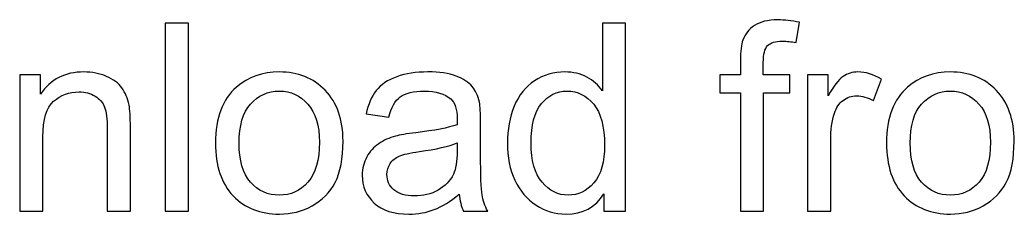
# Model space of a CAD drawing. Header units: millimetres. Extents: x -80 to 198, y 21 to 132.
# Drawn here: x 14.86 to 46.94, y 21.26 to 27.52 of the extents above; entities that cross this region are included whole.
import ezdxf

# ---------------------------------------------------------------- set-up
doc = ezdxf.new("R2010")
doc.units = ezdxf.units.MM
doc.header["$MEASUREMENT"] = 0
doc.layers.add('Layer 1', color=7, linetype='Continuous')

msp = doc.modelspace()

# ---------------------------------------------------------------- linework, layer by layer
at = {"layer": 'Layer 1', "color": 250}
for points, knots in [([(19.556, 21.3528), (19.556, 21.3528), (19.556, 27.415), (19.556, 27.415), (19.556, 27.415), (19.556, 27.415), (20.301, 27.415), (20.301, 27.415), (20.301, 27.415), (20.301, 27.415), (20.301, 21.3528), (20.301, 21.3528), (20.301, 21.3528), (20.301, 21.3528), (19.556, 21.3528), (19.556, 21.3528)], [0, 0, 0, 0, 0.2, 0.2, 0.2, 0.2, 0.4, 0.4, 0.4, 0.4, 0.6, 0.6, 0.6, 0.6, 1, 1, 1, 1]), ([(33.708, 21.3528), (33.708, 21.3528), (33.708, 21.9102), (33.708, 21.9102), (33.708, 21.9102), (33.4301, 21.477), (33.0208, 21.2597), (32.4804, 21.2597), (32.4804, 21.2597), (32.1304, 21.2597), (31.8087, 21.3556), (31.5166, 21.5489), (31.5166, 21.5489), (31.2231, 21.7409), (30.9959, 22.0104), (30.8336, 22.3547), (30.8336, 22.3547), (30.6727, 22.7004), (30.5923, 23.0969), (30.5923, 23.5457), (30.5923, 23.5457), (30.5923, 23.9831), (30.6657, 24.3796), (30.811, 24.7367), (30.811, 24.7367), (30.9578, 25.0923), (31.1765, 25.366), (31.4686, 25.5551), (31.4686, 25.5551), (31.7593, 25.7456), (32.0867, 25.8402), (32.4465, 25.8402), (32.4465, 25.8402), (32.7118, 25.8402), (32.9475, 25.7837), (33.1535, 25.6722), (33.1535, 25.6722), (33.3595, 25.5607), (33.5274, 25.414), (33.6572, 25.2348), (33.6572, 25.2348), (33.6572, 25.2348), (33.6572, 27.415), (33.6572, 27.415), (33.6572, 27.415), (33.6572, 27.415), (34.4023, 27.415), (34.4023, 27.415), (34.4023, 27.415), (34.4023, 27.415), (34.4023, 21.3528), (34.4023, 21.3528), (34.4023, 21.3528), (34.4023, 21.3528), (33.708, 21.3528), (33.708, 21.3528)], [0, 0, 0, 0, 0.0666667, 0.0666667, 0.0666667, 0.0666667, 0.1333333, 0.1333333, 0.1333333, 0.1333333, 0.2, 0.2, 0.2, 0.2, 0.2666667, 0.2666667, 0.2666667, 0.2666667, 0.3333333, 0.3333333, 0.3333333, 0.3333333, 0.4, 0.4, 0.4, 0.4, 0.4666667, 0.4666667, 0.4666667, 0.4666667, 0.5333333, 0.5333333, 0.5333333, 0.5333333, 0.6, 0.6, 0.6, 0.6, 0.6666667, 0.6666667, 0.6666667, 0.6666667, 0.7333333, 0.7333333, 0.7333333, 0.7333333, 0.8, 0.8, 0.8, 0.8, 0.8666667, 0.8666667, 0.8666667, 0.8666667, 1, 1, 1, 1]), ([(38.1107, 21.3528), (38.1107, 21.3528), (38.1107, 25.1713), (38.1107, 25.1713), (38.1107, 25.1713), (38.1107, 25.1713), (37.4503, 25.1713), (37.4503, 25.1713), (37.4503, 25.1713), (37.4503, 25.1713), (37.4503, 25.747), (37.4503, 25.747), (37.4503, 25.747), (37.4503, 25.747), (38.1107, 25.747), (38.1107, 25.747), (38.1107, 25.747), (38.1107, 25.747), (38.1107, 26.2127), (38.1107, 26.2127), (38.1107, 26.2127), (38.1107, 26.5076), (38.1361, 26.7263), (38.1883, 26.8689), (38.1883, 26.8689), (38.2603, 27.0608), (38.3845, 27.2174), (38.5651, 27.3373), (38.5651, 27.3373), (38.7443, 27.4573), (38.9969, 27.5166), (39.3214, 27.5166), (39.3214, 27.5166), (39.5317, 27.5166), (39.7631, 27.4912), (40.0171, 27.4418), (40.0171, 27.4418), (40.0171, 27.4418), (39.9056, 26.7898), (39.9056, 26.7898), (39.9056, 26.7898), (39.7504, 26.8166), (39.6051, 26.8308), (39.4668, 26.8308), (39.4668, 26.8308), (39.241, 26.8308), (39.0816, 26.7828), (38.987, 26.6868), (38.987, 26.6868), (38.8939, 26.5909), (38.8473, 26.4117), (38.8473, 26.1492), (38.8473, 26.1492), (38.8473, 26.1492), (38.8473, 25.747), (38.8473, 25.747), (38.8473, 25.747), (38.8473, 25.747), (39.7024, 25.747), (39.7024, 25.747), (39.7024, 25.747), (39.7024, 25.747), (39.7024, 25.1713), (39.7024, 25.1713), (39.7024, 25.1713), (39.7024, 25.1713), (38.8558, 25.1713), (38.8558, 25.1713), (38.8558, 25.1713), (38.8558, 25.1713), (38.8558, 21.3528), (38.8558, 21.3528), (38.8558, 21.3528), (38.8558, 21.3528), (38.1107, 21.3528), (38.1107, 21.3528)], [0, 0, 0, 0, 0.05, 0.05, 0.05, 0.05, 0.1, 0.1, 0.1, 0.1, 0.15, 0.15, 0.15, 0.15, 0.2, 0.2, 0.2, 0.2, 0.25, 0.25, 0.25, 0.25, 0.3, 0.3, 0.3, 0.3, 0.35, 0.35, 0.35, 0.35, 0.4, 0.4, 0.4, 0.4, 0.45, 0.45, 0.45, 0.45, 0.5, 0.5, 0.5, 0.5, 0.55, 0.55, 0.55, 0.55, 0.6, 0.6, 0.6, 0.6, 0.65, 0.65, 0.65, 0.65, 0.7, 0.7, 0.7, 0.7, 0.75, 0.75, 0.75, 0.75, 0.8, 0.8, 0.8, 0.8, 0.85, 0.85, 0.85, 0.85, 0.9, 0.9, 0.9, 0.9, 1, 1, 1, 1]), ([(14.864, 21.3528), (14.864, 21.3528), (14.864, 25.747), (14.864, 25.747), (14.864, 25.747), (14.864, 25.747), (15.5329, 25.747), (15.5329, 25.747), (15.5329, 25.747), (15.5329, 25.747), (15.5329, 25.1233), (15.5329, 25.1233), (15.5329, 25.1233), (15.8546, 25.6017), (16.3203, 25.8402), (16.9285, 25.8402), (16.9285, 25.8402), (17.1938, 25.8402), (17.4365, 25.7922), (17.658, 25.6976), (17.658, 25.6976), (17.8796, 25.6031), (18.0461, 25.4775), (18.1561, 25.3237), (18.1561, 25.3237), (18.2662, 25.1699), (18.3438, 24.9864), (18.3876, 24.7748), (18.3876, 24.7748), (18.4144, 24.6365), (18.4285, 24.3952), (18.4285, 24.0509), (18.4285, 24.0509), (18.4285, 24.0509), (18.4285, 21.3528), (18.4285, 21.3528), (18.4285, 21.3528), (18.4285, 21.3528), (17.6834, 21.3528), (17.6834, 21.3528), (17.6834, 21.3528), (17.6834, 21.3528), (17.6834, 24.0226), (17.6834, 24.0226), (17.6834, 24.0226), (17.6834, 24.326), (17.6552, 24.5532), (17.5973, 24.7028), (17.5973, 24.7028), (17.5395, 24.8524), (17.4365, 24.9723), (17.2897, 25.0626), (17.2897, 25.0626), (17.143, 25.1515), (16.9694, 25.1967), (16.7718, 25.1967), (16.7718, 25.1967), (16.4557, 25.1967), (16.1834, 25.0965), (15.9534, 24.8947), (15.9534, 24.8947), (15.7234, 24.6943), (15.6091, 24.3119), (15.6091, 23.7503), (15.6091, 23.7503), (15.6091, 23.7503), (15.6091, 21.3528), (15.6091, 21.3528), (15.6091, 21.3528), (15.6091, 21.3528), (14.864, 21.3528), (14.864, 21.3528)], [0, 0, 0, 0, 0.0526316, 0.0526316, 0.0526316, 0.0526316, 0.1052632, 0.1052632, 0.1052632, 0.1052632, 0.1578947, 0.1578947, 0.1578947, 0.1578947, 0.2105263, 0.2105263, 0.2105263, 0.2105263, 0.2631579, 0.2631579, 0.2631579, 0.2631579, 0.3157895, 0.3157895, 0.3157895, 0.3157895, 0.3684211, 0.3684211, 0.3684211, 0.3684211, 0.4210526, 0.4210526, 0.4210526, 0.4210526, 0.4736842, 0.4736842, 0.4736842, 0.4736842, 0.5263158, 0.5263158, 0.5263158, 0.5263158, 0.5789474, 0.5789474, 0.5789474, 0.5789474, 0.6315789, 0.6315789, 0.6315789, 0.6315789, 0.6842105, 0.6842105, 0.6842105, 0.6842105, 0.7368421, 0.7368421, 0.7368421, 0.7368421, 0.7894737, 0.7894737, 0.7894737, 0.7894737, 0.8421053, 0.8421053, 0.8421053, 0.8421053, 0.8947368, 0.8947368, 0.8947368, 0.8947368, 1, 1, 1, 1]), ([(21.1745, 23.5499), (21.1745, 24.3613), (21.4003, 24.9624), (21.8532, 25.3533), (21.8532, 25.3533), (22.23, 25.6779), (22.6915, 25.8402), (23.2347, 25.8402), (23.2347, 25.8402), (23.8373, 25.8402), (24.3312, 25.6426), (24.715, 25.2475), (24.715, 25.2475), (25.0974, 24.8538), (25.2893, 24.3077), (25.2893, 23.612), (25.2893, 23.612), (25.2893, 23.0476), (25.2047, 22.6045), (25.0353, 22.2813), (25.0353, 22.2813), (24.866, 21.9582), (24.619, 21.707), (24.2945, 21.5278), (24.2945, 21.5278), (23.9713, 21.3486), (23.6171, 21.2597), (23.2347, 21.2597), (23.2347, 21.2597), (22.6195, 21.2597), (22.1228, 21.4558), (21.7432, 21.8495), (21.7432, 21.8495), (21.3636, 22.2432), (21.1745, 22.8105), (21.1745, 23.5499)], [0, 0, 0, 0, 0.1, 0.1, 0.1, 0.1, 0.2, 0.2, 0.2, 0.2, 0.3, 0.3, 0.3, 0.3, 0.4, 0.4, 0.4, 0.4, 0.5, 0.5, 0.5, 0.5, 0.6, 0.6, 0.6, 0.6, 0.7, 0.7, 0.7, 0.7, 0.8, 0.8, 0.8, 0.8, 1, 1, 1, 1]), ([(29.033, 21.9031), (28.7564, 21.6675), (28.4897, 21.5024), (28.2343, 21.405), (28.2343, 21.405), (27.9789, 21.3076), (27.7052, 21.2597), (27.4116, 21.2597), (27.4116, 21.2597), (26.929, 21.2597), (26.5579, 21.3768), (26.2983, 21.6124), (26.2983, 21.6124), (26.0386, 21.8467), (25.9088, 22.1473), (25.9088, 22.5127), (25.9088, 22.5127), (25.9088, 22.7272), (25.9582, 22.9234), (26.0556, 23.1012), (26.0556, 23.1012), (26.1543, 23.279), (26.2827, 23.4201), (26.4408, 23.5273), (26.4408, 23.5273), (26.6002, 23.6346), (26.778, 23.7164), (26.977, 23.7715), (26.977, 23.7715), (27.1238, 23.8096), (27.3453, 23.8462), (27.6402, 23.8829), (27.6402, 23.8829), (28.2414, 23.9535), (28.6859, 24.0396), (28.9695, 24.1383), (28.9695, 24.1383), (28.9723, 24.2399), (28.9737, 24.3049), (28.9737, 24.3317), (28.9737, 24.3317), (28.9737, 24.6336), (28.9032, 24.8467), (28.7621, 24.9709), (28.7621, 24.9709), (28.5716, 25.1388), (28.2879, 25.2221), (27.9126, 25.2221), (27.9126, 25.2221), (27.5612, 25.2221), (27.3016, 25.16), (27.1351, 25.0372), (27.1351, 25.0372), (26.9671, 24.9145), (26.8444, 24.6971), (26.7639, 24.3839), (26.7639, 24.3839), (26.7639, 24.3839), (26.0358, 24.4855), (26.0358, 24.4855), (26.0358, 24.4855), (26.1021, 24.7973), (26.2108, 25.0499), (26.3632, 25.2418), (26.3632, 25.2418), (26.5156, 25.4337), (26.7357, 25.5805), (27.0236, 25.6849), (27.0236, 25.6849), (27.31, 25.7879), (27.6445, 25.8402), (28.0227, 25.8402), (28.0227, 25.8402), (28.398, 25.8402), (28.7042, 25.7964), (28.9399, 25.7075), (28.9399, 25.7075), (29.1741, 25.6186), (29.3477, 25.5085), (29.4578, 25.3745), (29.4578, 25.3745), (29.5678, 25.2404), (29.6454, 25.0711), (29.6906, 24.8665), (29.6906, 24.8665), (29.7146, 24.7395), (29.7273, 24.5109), (29.7273, 24.1821), (29.7273, 24.1821), (29.7273, 24.1821), (29.7273, 23.1943), (29.7273, 23.1943), (29.7273, 23.1943), (29.7273, 22.5043), (29.7428, 22.0682), (29.7738, 21.8834), (29.7738, 21.8834), (29.8035, 21.6985), (29.8656, 21.5221), (29.9559, 21.3528), (29.9559, 21.3528), (29.9559, 21.3528), (29.1769, 21.3528), (29.1769, 21.3528), (29.1769, 21.3528), (29.1022, 21.5094), (29.0542, 21.6929), (29.033, 21.9031)], [0, 0, 0, 0, 0.0357143, 0.0357143, 0.0357143, 0.0357143, 0.0714286, 0.0714286, 0.0714286, 0.0714286, 0.1071429, 0.1071429, 0.1071429, 0.1071429, 0.1428571, 0.1428571, 0.1428571, 0.1428571, 0.1785714, 0.1785714, 0.1785714, 0.1785714, 0.2142857, 0.2142857, 0.2142857, 0.2142857, 0.25, 0.25, 0.25, 0.25, 0.2857143, 0.2857143, 0.2857143, 0.2857143, 0.3214286, 0.3214286, 0.3214286, 0.3214286, 0.3571429, 0.3571429, 0.3571429, 0.3571429, 0.3928571, 0.3928571, 0.3928571, 0.3928571, 0.4285714, 0.4285714, 0.4285714, 0.4285714, 0.4642857, 0.4642857, 0.4642857, 0.4642857, 0.5, 0.5, 0.5, 0.5, 0.5357143, 0.5357143, 0.5357143, 0.5357143, 0.5714286, 0.5714286, 0.5714286, 0.5714286, 0.6071429, 0.6071429, 0.6071429, 0.6071429, 0.6428571, 0.6428571, 0.6428571, 0.6428571, 0.6785714, 0.6785714, 0.6785714, 0.6785714, 0.7142857, 0.7142857, 0.7142857, 0.7142857, 0.75, 0.75, 0.75, 0.75, 0.7857143, 0.7857143, 0.7857143, 0.7857143, 0.8214286, 0.8214286, 0.8214286, 0.8214286, 0.8571429, 0.8571429, 0.8571429, 0.8571429, 0.8928571, 0.8928571, 0.8928571, 0.8928571, 0.9285714, 0.9285714, 0.9285714, 0.9285714, 1, 1, 1, 1]), ([(40.2767, 21.3528), (40.2767, 21.3528), (40.2767, 25.747), (40.2767, 25.747), (40.2767, 25.747), (40.2767, 25.747), (40.9456, 25.747), (40.9456, 25.747), (40.9456, 25.747), (40.9456, 25.747), (40.9456, 25.0739), (40.9456, 25.0739), (40.9456, 25.0739), (41.1163, 25.3858), (41.2744, 25.5918), (41.4197, 25.6906), (41.4197, 25.6906), (41.5651, 25.7908), (41.7245, 25.8402), (41.8981, 25.8402), (41.8981, 25.8402), (42.1493, 25.8402), (42.4047, 25.7611), (42.6643, 25.6045), (42.6643, 25.6045), (42.6643, 25.6045), (42.3991, 24.9173), (42.3991, 24.9173), (42.3991, 24.9173), (42.2184, 25.0189), (42.0378, 25.0697), (41.8572, 25.0697), (41.8572, 25.0697), (41.6949, 25.0697), (41.5496, 25.0203), (41.4212, 24.9229), (41.4212, 24.9229), (41.2927, 24.8256), (41.201, 24.6901), (41.146, 24.5165), (41.146, 24.5165), (41.0627, 24.2526), (41.0218, 23.9634), (41.0218, 23.6487), (41.0218, 23.6487), (41.0218, 23.6487), (41.0218, 21.3528), (41.0218, 21.3528), (41.0218, 21.3528), (41.0218, 21.3528), (40.2767, 21.3528), (40.2767, 21.3528)], [0, 0, 0, 0, 0.0714286, 0.0714286, 0.0714286, 0.0714286, 0.1428571, 0.1428571, 0.1428571, 0.1428571, 0.2142857, 0.2142857, 0.2142857, 0.2142857, 0.2857143, 0.2857143, 0.2857143, 0.2857143, 0.3571429, 0.3571429, 0.3571429, 0.3571429, 0.4285714, 0.4285714, 0.4285714, 0.4285714, 0.5, 0.5, 0.5, 0.5, 0.5714286, 0.5714286, 0.5714286, 0.5714286, 0.6428571, 0.6428571, 0.6428571, 0.6428571, 0.7142857, 0.7142857, 0.7142857, 0.7142857, 0.7857143, 0.7857143, 0.7857143, 0.7857143, 0.8571429, 0.8571429, 0.8571429, 0.8571429, 1, 1, 1, 1]), ([(42.8252, 23.5499), (42.8252, 24.3613), (43.051, 24.9624), (43.5039, 25.3533), (43.5039, 25.3533), (43.8807, 25.6779), (44.3422, 25.8402), (44.8854, 25.8402), (44.8854, 25.8402), (45.488, 25.8402), (45.9819, 25.6426), (46.3657, 25.2475), (46.3657, 25.2475), (46.7481, 24.8538), (46.94, 24.3077), (46.94, 23.612), (46.94, 23.612), (46.94, 23.0476), (46.8554, 22.6045), (46.686, 22.2813), (46.686, 22.2813), (46.5167, 21.9582), (46.2697, 21.707), (45.9452, 21.5278), (45.9452, 21.5278), (45.622, 21.3486), (45.2678, 21.2597), (44.8854, 21.2597), (44.8854, 21.2597), (44.2702, 21.2597), (43.7735, 21.4558), (43.3939, 21.8495), (43.3939, 21.8495), (43.0143, 22.2432), (42.8252, 22.8105), (42.8252, 23.5499)], [0, 0, 0, 0, 0.1, 0.1, 0.1, 0.1, 0.2, 0.2, 0.2, 0.2, 0.3, 0.3, 0.3, 0.3, 0.4, 0.4, 0.4, 0.4, 0.5, 0.5, 0.5, 0.5, 0.6, 0.6, 0.6, 0.6, 0.7, 0.7, 0.7, 0.7, 0.8, 0.8, 0.8, 0.8, 1, 1, 1, 1]), ([(21.9365, 23.5485), (21.9365, 22.9869), (22.0593, 22.5664), (22.3048, 22.2884), (22.3048, 22.2884), (22.5518, 22.009), (22.8608, 21.8693), (23.2347, 21.8693), (23.2347, 21.8693), (23.6044, 21.8693), (23.9121, 22.009), (24.159, 22.2898), (24.159, 22.2898), (24.4045, 22.5706), (24.5273, 22.9982), (24.5273, 23.5725), (24.5273, 23.5725), (24.5273, 24.1144), (24.4031, 24.525), (24.1562, 24.803), (24.1562, 24.803), (23.9092, 25.0824), (23.6016, 25.2221), (23.2347, 25.2221), (23.2347, 25.2221), (22.8608, 25.2221), (22.5518, 25.0838), (22.3048, 24.8058), (22.3048, 24.8058), (22.0593, 24.5278), (21.9365, 24.1087), (21.9365, 23.5485)], [0, 0, 0, 0, 0.1111111, 0.1111111, 0.1111111, 0.1111111, 0.2222222, 0.2222222, 0.2222222, 0.2222222, 0.3333333, 0.3333333, 0.3333333, 0.3333333, 0.4444444, 0.4444444, 0.4444444, 0.4444444, 0.5555556, 0.5555556, 0.5555556, 0.5555556, 0.6666667, 0.6666667, 0.6666667, 0.6666667, 0.7777778, 0.7777778, 0.7777778, 0.7777778, 1, 1, 1, 1]), ([(31.3543, 23.5443), (31.3543, 22.9826), (31.4728, 22.5635), (31.7113, 22.2855), (31.7113, 22.2855), (31.9484, 22.0076), (32.2292, 21.8693), (32.5523, 21.8693), (32.5523, 21.8693), (32.8783, 21.8693), (33.1549, 22.0019), (33.3835, 22.2672), (33.3835, 22.2672), (33.6107, 22.5325), (33.725, 22.9375), (33.725, 23.4822), (33.725, 23.4822), (33.725, 24.0805), (33.6093, 24.5208), (33.3764, 24.8016), (33.3764, 24.8016), (33.145, 25.0824), (32.8586, 25.2221), (32.5185, 25.2221), (32.5185, 25.2221), (32.1869, 25.2221), (31.9103, 25.088), (31.6873, 24.8185), (31.6873, 24.8185), (31.4658, 24.549), (31.3543, 24.1242), (31.3543, 23.5443)], [0, 0, 0, 0, 0.1111111, 0.1111111, 0.1111111, 0.1111111, 0.2222222, 0.2222222, 0.2222222, 0.2222222, 0.3333333, 0.3333333, 0.3333333, 0.3333333, 0.4444444, 0.4444444, 0.4444444, 0.4444444, 0.5555556, 0.5555556, 0.5555556, 0.5555556, 0.6666667, 0.6666667, 0.6666667, 0.6666667, 0.7777778, 0.7777778, 0.7777778, 0.7777778, 1, 1, 1, 1]), ([(43.5872, 23.5485), (43.5872, 22.9869), (43.71, 22.5664), (43.9555, 22.2884), (43.9555, 22.2884), (44.2025, 22.009), (44.5115, 21.8693), (44.8854, 21.8693), (44.8854, 21.8693), (45.2551, 21.8693), (45.5628, 22.009), (45.8097, 22.2898), (45.8097, 22.2898), (46.0552, 22.5706), (46.178, 22.9982), (46.178, 23.5725), (46.178, 23.5725), (46.178, 24.1144), (46.0538, 24.525), (45.8069, 24.803), (45.8069, 24.803), (45.5599, 25.0824), (45.2523, 25.2221), (44.8854, 25.2221), (44.8854, 25.2221), (44.5115, 25.2221), (44.2025, 25.0838), (43.9555, 24.8058), (43.9555, 24.8058), (43.71, 24.5278), (43.5872, 24.1087), (43.5872, 23.5485)], [0, 0, 0, 0, 0.1111111, 0.1111111, 0.1111111, 0.1111111, 0.2222222, 0.2222222, 0.2222222, 0.2222222, 0.3333333, 0.3333333, 0.3333333, 0.3333333, 0.4444444, 0.4444444, 0.4444444, 0.4444444, 0.5555556, 0.5555556, 0.5555556, 0.5555556, 0.6666667, 0.6666667, 0.6666667, 0.6666667, 0.7777778, 0.7777778, 0.7777778, 0.7777778, 1, 1, 1, 1]), ([(28.9737, 23.5541), (28.7028, 23.4441), (28.2964, 23.3509), (27.7545, 23.2747), (27.7545, 23.2747), (27.4469, 23.231), (27.2296, 23.1816), (27.1026, 23.1266), (27.1026, 23.1266), (26.9756, 23.0715), (26.8782, 22.9911), (26.8091, 22.8867), (26.8091, 22.8867), (26.7399, 22.7809), (26.7047, 22.6637), (26.7047, 22.5339), (26.7047, 22.5339), (26.7047, 22.3378), (26.7795, 22.1727), (26.9304, 22.0414), (26.9304, 22.0414), (27.0814, 21.9102), (27.3016, 21.8439), (27.5909, 21.8439), (27.5909, 21.8439), (27.8773, 21.8439), (28.1327, 21.906), (28.3571, 22.0315), (28.3571, 22.0315), (28.58, 22.1557), (28.7451, 22.3265), (28.8496, 22.5424), (28.8496, 22.5424), (28.93, 22.7103), (28.9695, 22.9572), (28.9695, 23.2832), (28.9695, 23.2832), (28.9695, 23.2832), (28.9737, 23.5541), (28.9737, 23.5541)], [0, 0, 0, 0, 0.0909091, 0.0909091, 0.0909091, 0.0909091, 0.1818182, 0.1818182, 0.1818182, 0.1818182, 0.2727273, 0.2727273, 0.2727273, 0.2727273, 0.3636364, 0.3636364, 0.3636364, 0.3636364, 0.4545455, 0.4545455, 0.4545455, 0.4545455, 0.5454545, 0.5454545, 0.5454545, 0.5454545, 0.6363636, 0.6363636, 0.6363636, 0.6363636, 0.7272727, 0.7272727, 0.7272727, 0.7272727, 0.8181818, 0.8181818, 0.8181818, 0.8181818, 1, 1, 1, 1])]:
    msp.add_open_spline(points, degree=3, knots=knots, dxfattribs=at)

doc.saveas('drawing.dxf')
